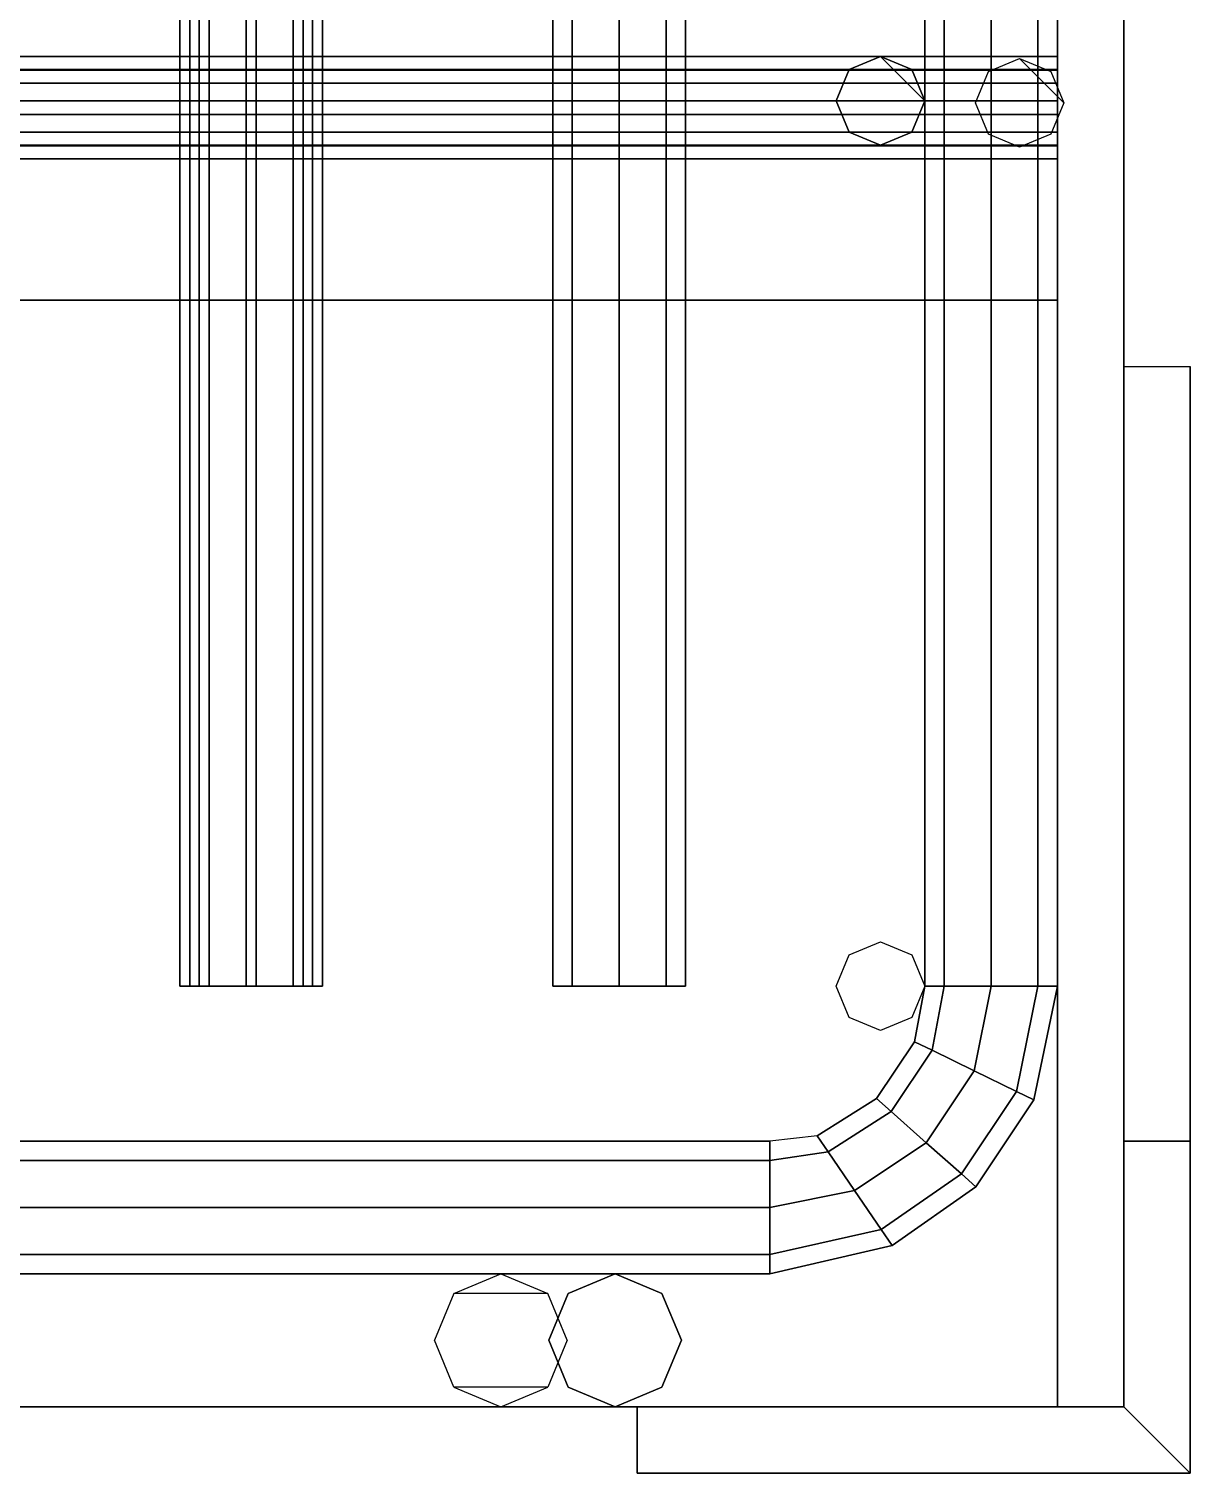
# Model space of a CAD drawing. Extents: x 0 to 105, y -500 to 0.
# Drawn here: x 52.5 to 105, y -500 to -434.8 of the extents above; entities that cross this region are included whole.
import ezdxf

# ---------------------------------------------------------------- set-up
doc = ezdxf.new("R2010")
doc.units = 0
doc.layers.add('ACESSORIO', color=254, linetype='CONTINUOUS')

msp = doc.modelspace()

# ---------------------------------------------------------------- linework, layer by layer
at = {"layer": 'ACESSORIO'}
for points in [[(102, -5.700714), (99, -5.700714), (99, -497), (102, -497)], [(99, -5.700714), (99, -5.700714, 30), (99, -497, 30), (99, -497)], [(99, -5.700714, 30), (102, -5.700714, 30), (102, -497, 30), (99, -497, 30)], [(102, -497), (102, -5.700714), (102, -497)], [(102, -497, 30), (102, -5.700714, 30), (102, -5.700714), (102, -497)], [(93.87875, -24.70071, 39.12132), (93.87875, -478, 39.12132), (93, -478, 37), (93, -24.70071, 37)], [(93, -24.70071, 37), (93, -478, 37), (93.87875, -478, 34.87868), (93.87875, -24.70071, 34.87868)], [(93.87875, -24.70071, 441.1213), (93.87875, -478, 441.1213), (93, -478, 439), (93, -24.70071, 439)], [(93, -24.70071, 439), (93, -478, 439), (93.87875, -478, 436.8787), (93.87875, -24.70071, 436.8787)], [(93.87875, -24.70071, 398.1213), (93.87875, -478, 398.1213), (93, -478, 396), (93, -24.70071, 396)], [(93, -24.70071, 396), (93, -478, 396), (93.87875, -478, 393.8787), (93.87875, -24.70071, 393.8787)], [(93.87875, -24.70071, 355.1213), (93.87875, -478, 355.1213), (93, -478, 353), (93, -24.70071, 353)], [(93, -24.70071, 353), (93, -478, 353), (93.87875, -478, 350.8787), (93.87875, -24.70071, 350.8787)], [(93.87875, -24.70071, 82.12132), (93.87875, -478, 82.12132), (93, -478, 80), (93, -24.70071, 80)], [(93, -24.70071, 80), (93, -478, 80), (93.87875, -478, 77.87868), (93.87875, -24.70071, 77.87868)], [(93.87875, -24.70071, 125.1213), (93.87875, -478, 125.1213), (93, -478, 123), (93, -24.70071, 123)], [(93, -24.70071, 123), (93, -478, 123), (93.87875, -478, 120.8787), (93.87875, -24.70071, 120.8787)], [(96, -24.70071, 40), (96, -478, 40), (93.87875, -478, 39.12132), (93.87875, -24.70071, 39.12132)], [(93.87875, -24.70071, 34.87868), (93.87875, -478, 34.87868), (96, -478, 34), (96, -24.70071, 34)], [(96, -24.70071, 442), (96, -478, 442), (93.87875, -478, 441.1213), (93.87875, -24.70071, 441.1213)], [(93.87875, -24.70071, 436.8787), (93.87875, -478, 436.8787), (96, -478, 436), (96, -24.70071, 436)], [(96, -24.70071, 399), (96, -478, 399), (93.87875, -478, 398.1213), (93.87875, -24.70071, 398.1213)], [(93.87875, -24.70071, 393.8787), (93.87875, -478, 393.8787), (96, -478, 393), (96, -24.70071, 393)], [(96, -24.70071, 356), (96, -478, 356), (93.87875, -478, 355.1213), (93.87875, -24.70071, 355.1213)], [(93.87875, -24.70071, 350.8787), (93.87875, -478, 350.8787), (96, -478, 350), (96, -24.70071, 350)], [(96, -24.70071, 83), (96, -478, 83), (93.87875, -478, 82.12132), (93.87875, -24.70071, 82.12132)], [(93.87875, -24.70071, 77.87868), (93.87875, -478, 77.87868), (96, -478, 77), (96, -24.70071, 77)], [(96, -24.70071, 126), (96, -478, 126), (93.87875, -478, 125.1213), (93.87875, -24.70071, 125.1213)], [(93.87875, -24.70071, 120.8787), (93.87875, -478, 120.8787), (96, -478, 120), (96, -24.70071, 120)], [(96, -24.70071, 34), (96, -478, 34), (98.12125, -478, 34.87868), (98.12125, -24.70071, 34.87868)], [(98.12125, -24.70071, 39.12132), (98.12125, -478, 39.12132), (96, -478, 40), (96, -24.70071, 40)], [(96, -24.70071, 436), (96, -478, 436), (98.12125, -478, 436.8787), (98.12125, -24.70071, 436.8787)], [(98.12125, -24.70071, 441.1213), (98.12125, -478, 441.1213), (96, -478, 442), (96, -24.70071, 442)], [(96, -24.70071, 393), (96, -478, 393), (98.12125, -478, 393.8787), (98.12125, -24.70071, 393.8787)], [(98.12125, -24.70071, 398.1213), (98.12125, -478, 398.1213), (96, -478, 399), (96, -24.70071, 399)], [(96, -24.70071, 350), (96, -478, 350), (98.12125, -478, 350.8787), (98.12125, -24.70071, 350.8787)], [(98.12125, -24.70071, 355.1213), (98.12125, -478, 355.1213), (96, -478, 356), (96, -24.70071, 356)], [(96, -24.70071, 77), (96, -478, 77), (98.12125, -478, 77.87868), (98.12125, -24.70071, 77.87868)], [(98.12125, -24.70071, 82.12132), (98.12125, -478, 82.12132), (96, -478, 83), (96, -24.70071, 83)], [(96, -24.70071, 120), (96, -478, 120), (98.12125, -478, 120.8787), (98.12125, -24.70071, 120.8787)], [(98.12125, -24.70071, 125.1213), (98.12125, -478, 125.1213), (96, -478, 126), (96, -24.70071, 126)], [(98.12125, -24.70071, 34.87868), (98.12125, -478, 34.87868), (99, -478, 37), (99, -24.70071, 37)], [(99, -24.70071, 37), (99, -478, 37), (98.12125, -478, 39.12132), (98.12125, -24.70071, 39.12132)], [(98.12125, -24.70071, 436.8787), (98.12125, -478, 436.8787), (99, -478, 439), (99, -24.70071, 439)], [(99, -24.70071, 439), (99, -478, 439), (98.12125, -478, 441.1213), (98.12125, -24.70071, 441.1213)], [(98.12125, -24.70071, 393.8787), (98.12125, -478, 393.8787), (99, -478, 396), (99, -24.70071, 396)], [(99, -24.70071, 396), (99, -478, 396), (98.12125, -478, 398.1213), (98.12125, -24.70071, 398.1213)], [(98.12125, -24.70071, 350.8787), (98.12125, -478, 350.8787), (99, -478, 353), (99, -24.70071, 353)], [(99, -24.70071, 353), (99, -478, 353), (98.12125, -478, 355.1213), (98.12125, -24.70071, 355.1213)], [(98.12125, -24.70071, 77.87868), (98.12125, -478, 77.87868), (99, -478, 80), (99, -24.70071, 80)], [(99, -24.70071, 80), (99, -478, 80), (98.12125, -478, 82.12132), (98.12125, -24.70071, 82.12132)], [(98.12125, -24.70071, 120.8787), (98.12125, -478, 120.8787), (99, -478, 123), (99, -24.70071, 123)], [(99, -24.70071, 123), (99, -478, 123), (98.12125, -478, 125.1213), (98.12125, -24.70071, 125.1213)], [(59.32692, -33.70072, 74), (59.32692, -478, 74), (60.2056, -478, 71.87868), (60.2056, -33.70072, 71.87868)], [(60.2056, -33.70072, 76.12132), (60.2056, -478, 76.12132), (59.32692, -478, 74), (59.32692, -33.70072, 74)], [(60.65311, -33.70072, 349.1213), (60.65311, -478, 349.1213), (59.77443, -478, 347), (59.77443, -33.70072, 347)], [(59.77443, -33.70072, 347), (59.77443, -478, 347), (60.65311, -478, 344.8787), (60.65311, -33.70072, 344.8787)], [(60.2056, -33.70072, 71.87868), (60.2056, -478, 71.87868), (62.32692, -478, 71), (62.32692, -33.70072, 71)], [(62.32692, -33.70072, 77), (62.32692, -478, 77), (60.2056, -478, 76.12132), (60.2056, -33.70072, 76.12132)], [(62.77443, -33.70072, 350), (62.77443, -478, 350), (60.65311, -478, 349.1213), (60.65311, -33.70072, 349.1213)], [(60.65311, -33.70072, 344.8787), (60.65311, -478, 344.8787), (62.77443, -478, 344), (62.77443, -33.70072, 344)], [(64.44824, -33.70072, 76.12132), (64.44824, -478, 76.12132), (62.32692, -478, 77), (62.32692, -33.70072, 77)], [(62.32692, -33.70072, 71), (62.32692, -478, 71), (64.44824, -478, 71.87868), (64.44824, -33.70072, 71.87868)], [(62.77443, -33.70072, 344), (62.77443, -478, 344), (64.89574, -478, 344.8787), (64.89574, -33.70072, 344.8787)], [(64.89574, -33.70072, 349.1213), (64.89574, -478, 349.1213), (62.77443, -478, 350), (62.77443, -33.70072, 350)], [(65.32692, -33.70072, 74), (65.32692, -478, 74), (64.44824, -478, 76.12132), (64.44824, -33.70072, 76.12132)], [(64.44824, -33.70072, 71.87868), (64.44824, -478, 71.87868), (65.32692, -478, 74), (65.32692, -33.70072, 74)], [(64.89574, -33.70072, 344.8787), (64.89574, -478, 344.8787), (65.7744, -478, 347), (65.7744, -33.70072, 347)], [(65.7744, -33.70072, 347), (65.7744, -478, 347), (64.89574, -478, 349.1213), (64.89574, -33.70072, 349.1213)], [(77.06883, -33.70072, 349.1213), (77.06883, -478, 349.1213), (76.19016, -478, 347), (76.19016, -33.70072, 347)], [(76.19016, -33.70072, 347), (76.19016, -478, 347), (77.06883, -478, 344.8787), (77.06883, -33.70072, 344.8787)], [(76.19016, -33.70072, 74), (76.19016, -478, 74), (77.06883, -478, 71.87868), (77.06883, -33.70072, 71.87868)], [(77.06883, -33.70072, 76.12132), (77.06883, -478, 76.12132), (76.19016, -478, 74), (76.19016, -33.70072, 74)], [(79.19016, -33.70072, 350), (79.19016, -478, 350), (77.06883, -478, 349.1213), (77.06883, -33.70072, 349.1213)], [(77.06883, -33.70072, 344.8787), (77.06883, -478, 344.8787), (79.19016, -478, 344), (79.19016, -33.70072, 344)], [(77.06883, -33.70072, 71.87868), (77.06883, -478, 71.87868), (79.19016, -478, 71), (79.19016, -33.70072, 71)], [(79.19016, -33.70072, 77), (79.19016, -478, 77), (77.06883, -478, 76.12132), (77.06883, -33.70072, 76.12132)], [(79.19016, -33.70072, 344), (79.19016, -478, 344), (81.31147, -478, 344.8787), (81.31147, -33.70072, 344.8787)], [(81.31147, -33.70072, 349.1213), (81.31147, -478, 349.1213), (79.19016, -478, 350), (79.19016, -33.70072, 350)], [(81.31147, -33.70072, 76.12132), (81.31147, -478, 76.12132), (79.19016, -478, 77), (79.19016, -33.70072, 77)], [(79.19016, -33.70072, 71), (79.19016, -478, 71), (81.31147, -478, 71.87868), (81.31147, -33.70072, 71.87868)], [(81.31147, -33.70072, 344.8787), (81.31147, -478, 344.8787), (82.19016, -478, 347), (82.19016, -33.70072, 347)], [(82.19016, -33.70072, 347), (82.19016, -478, 347), (81.31147, -478, 349.1213), (81.31147, -33.70072, 349.1213)], [(82.19016, -33.70072, 74), (82.19016, -478, 74), (81.31147, -478, 76.12132), (81.31147, -33.70072, 76.12132)], [(81.31147, -33.70072, 71.87868), (81.31147, -478, 71.87868), (82.19016, -478, 74), (82.19016, -33.70072, 74)], [(93.87875, -33.70072, 67.12132), (93.87875, -478, 67.12132), (93, -478, 65), (93, -33.70072, 65)], [(93, -33.70072, 65), (93, -478, 65), (93.87875, -478, 62.87868), (93.87875, -33.70072, 62.87868)], [(96, -33.70072, 68), (96, -478, 68), (93.87875, -478, 67.12132), (93.87875, -33.70072, 67.12132)], [(93.87875, -33.70072, 62.87868), (93.87875, -478, 62.87868), (96, -478, 62), (96, -33.70072, 62)], [(96, -33.70072, 62), (96, -478, 62), (98.12125, -478, 62.87868), (98.12125, -33.70072, 62.87868)], [(98.12125, -33.70072, 67.12132), (98.12125, -478, 67.12132), (96, -478, 68), (96, -33.70072, 68)], [(98.12125, -33.70072, 62.87868), (98.12125, -478, 62.87868), (99, -478, 65), (99, -33.70072, 65)], [(99, -33.70072, 65), (99, -478, 65), (98.12125, -478, 67.12132), (98.12125, -33.70072, 67.12132)], [(99, -436.5858, 30.58579), (6, -436.5858, 30.58579), (6, -436, 32), (99, -436, 32)], [(99, -436, 32), (6, -436, 32), (6, -436.5858, 33.41422), (99, -436.5858, 33.41422)], [(91, -436, 126), (91, -436, 62), (89.58578, -436.5858, 62), (89.58578, -436.5858, 126)], [(91, -436, 62), (92.4142, -436.5858, 62), (93, -438, 62), (91, -436, 62)], [(91, -436, 126), (92.4142, -436.5858, 126), (93, -438, 126), (91, -436, 126)], [(91, -436, 350), (92.4142, -436.5858, 350), (93, -438, 350), (91, -436, 350)], [(92.4142, -436.5858, 126), (92.4142, -436.5858, 62), (91, -436, 62), (91, -436, 126)], [(97.29285, -436.0896, 122), (98.7071, -436.6754, 122), (99.29285, -438.0896, 122), (97.29285, -436.0896, 122)], [(99, -438, 30), (6, -438, 30), (6, -436.5858, 30.58579), (99, -436.5858, 30.58579)], [(99, -436.5858, 33.41422), (6, -436.5858, 33.41422), (6, -438, 34), (99, -438, 34)], [(99, -436.6175, 352), (6, -436.6175, 352), (6, -437.2033, 353.4142), (99, -437.2033, 353.4142)], [(99, -437.2033, 350.5858), (6, -437.2033, 350.5858), (6, -436.6175, 352), (99, -436.6175, 352)], [(89.58578, -436.5858, 126), (89.58578, -436.5858, 62), (89, -438, 62), (89, -438, 126)], [(93, -438, 126), (93, -438, 62), (92.4142, -436.5858, 62), (92.4142, -436.5858, 126)], [(99, -437.2033, 353.4142), (6, -437.2033, 353.4142), (6, -438.6175, 354), (99, -438.6175, 354)], [(99, -438.6175, 350), (6, -438.6175, 350), (6, -437.2033, 350.5858), (99, -437.2033, 350.5858)], [(99, -438, 34), (6, -438, 34), (6, -439.4142, 33.41422), (99, -439.4142, 33.41422)], [(99, -439.4142, 30.58579), (6, -439.4142, 30.58579), (6, -438, 30), (99, -438, 30)], [(89, -438, 126), (89, -438, 62), (89.58578, -439.4142, 62), (89.58578, -439.4142, 126)], [(92.4142, -439.4142, 126), (92.4142, -439.4142, 62), (93, -438, 62), (93, -438, 126)], [(99, -440.0317, 350.5858), (6, -440.0317, 350.5858), (6, -438.6175, 350), (99, -438.6175, 350)], [(99, -438.6175, 354), (6, -438.6175, 354), (6, -440.0317, 353.4142), (99, -440.0317, 353.4142)], [(99, -439.4142, 33.41422), (6, -439.4142, 33.41422), (6, -440, 32), (99, -440, 32)], [(99, -440, 32), (6, -440, 32), (6, -439.4142, 30.58579), (99, -439.4142, 30.58579)], [(89.58578, -439.4142, 126), (89.58578, -439.4142, 62), (91, -440, 62), (91, -440, 126)], [(91, -440, 126), (91, -440, 62), (92.4142, -439.4142, 62), (92.4142, -439.4142, 126)], [(99, -440.6175, 352), (6, -440.6175, 352), (6, -440.0317, 350.5858), (99, -440.0317, 350.5858)], [(99, -440.0317, 353.4142), (6, -440.0317, 353.4142), (6, -440.6175, 352), (99, -440.6175, 352)], [(99, -447, 30), (6, -447, 30), (99, -447, 30)], [(6, -447, 30), (99, -447, 30), (99, -447), (6, -447)], [(6, -447), (99, -447), (99, -497), (6, -497)], [(99, -447, 30), (6, -447, 30), (6, -497, 30), (99, -497, 30)], [(99, -447, 30), (99, -447), (99, -447, 30)], [(99, -447), (99, -447, 30), (99, -497, 30), (99, -497)], [(105, -450), (105, -485, 247.5), (102, -485, 247.5), (102, -450)], [(102, -485, 247.5), (102, -450), (102, -497), (102, -497, 247.5)], [(105, -500, 247.5), (105, -500), (105, -450), (105, -485, 247.5)], [(93.87875, -478, 34.87868), (93.3315, -480.8982, 34.87868), (92.5415, -480.5136, 37), (93, -478, 37)], [(93, -478, 37), (92.5415, -480.5136, 37), (93.3315, -480.8982, 39.12132), (93.87875, -478, 39.12132)], [(93.87875, -478, 436.8787), (93.3315, -480.8982, 436.8787), (92.5415, -480.5136, 439), (93, -478, 439)], [(93, -478, 439), (92.5415, -480.5136, 439), (93.3315, -480.8982, 441.1213), (93.87875, -478, 441.1213)], [(93.87875, -478, 393.8787), (93.3315, -480.8982, 393.8787), (92.5415, -480.5136, 396), (93, -478, 396)], [(93, -478, 396), (92.5415, -480.5136, 396), (93.3315, -480.8982, 398.1213), (93.87875, -478, 398.1213)], [(93.87875, -478, 350.8787), (93.3315, -480.8982, 350.8787), (92.5415, -480.5136, 353), (93, -478, 353)], [(93, -478, 353), (92.5415, -480.5136, 353), (93.3315, -480.8982, 355.1213), (93.87875, -478, 355.1213)], [(93.87875, -478, 77.87868), (93.3315, -480.8982, 77.87868), (92.5415, -480.5136, 80), (93, -478, 80)], [(93, -478, 80), (92.5415, -480.5136, 80), (93.3315, -480.8982, 82.12132), (93.87875, -478, 82.12132)], [(93.87875, -478, 120.8787), (93.3315, -480.8982, 120.8787), (92.5415, -480.5136, 123), (93, -478, 123)], [(93, -478, 123), (92.5415, -480.5136, 123), (93.3315, -480.8982, 125.1213), (93.87875, -478, 125.1213)], [(96, -478, 34), (95.2388, -481.8268, 34), (93.3315, -480.8982, 34.87868), (93.87875, -478, 34.87868)], [(93.87875, -478, 39.12132), (93.3315, -480.8982, 39.12132), (95.2388, -481.8268, 40), (96, -478, 40)], [(96, -478, 436), (95.2388, -481.8268, 436), (93.3315, -480.8982, 436.8787), (93.87875, -478, 436.8787)], [(93.87875, -478, 441.1213), (93.3315, -480.8982, 441.1213), (95.2388, -481.8268, 442), (96, -478, 442)], [(96, -478, 393), (95.2388, -481.8268, 393), (93.3315, -480.8982, 393.8787), (93.87875, -478, 393.8787)], [(93.87875, -478, 398.1213), (93.3315, -480.8982, 398.1213), (95.2388, -481.8268, 399), (96, -478, 399)], [(96, -478, 350), (95.2388, -481.8268, 350), (93.3315, -480.8982, 350.8787), (93.87875, -478, 350.8787)], [(93.87875, -478, 355.1213), (93.3315, -480.8982, 355.1213), (95.2388, -481.8268, 356), (96, -478, 356)], [(96, -478, 77), (95.2388, -481.8268, 77), (93.3315, -480.8982, 77.87868), (93.87875, -478, 77.87868)], [(93.87875, -478, 82.12132), (93.3315, -480.8982, 82.12132), (95.2388, -481.8268, 83), (96, -478, 83)], [(96, -478, 120), (95.2388, -481.8268, 120), (93.3315, -480.8982, 120.8787), (93.87875, -478, 120.8787)], [(93.87875, -478, 125.1213), (93.3315, -480.8982, 125.1213), (95.2388, -481.8268, 126), (96, -478, 126)], [(96, -478, 40), (95.2388, -481.8268, 40), (97.1461, -482.7554, 39.12132), (98.12125, -478, 39.12132)], [(98.12125, -478, 34.87868), (97.1461, -482.7554, 34.87868), (95.2388, -481.8268, 34), (96, -478, 34)], [(96, -478, 442), (95.2388, -481.8268, 442), (97.1461, -482.7554, 441.1213), (98.12125, -478, 441.1213)], [(98.12125, -478, 436.8787), (97.1461, -482.7554, 436.8787), (95.2388, -481.8268, 436), (96, -478, 436)], [(96, -478, 399), (95.2388, -481.8268, 399), (97.1461, -482.7554, 398.1213), (98.12125, -478, 398.1213)], [(98.12125, -478, 393.8787), (97.1461, -482.7554, 393.8787), (95.2388, -481.8268, 393), (96, -478, 393)], [(96, -478, 356), (95.2388, -481.8268, 356), (97.1461, -482.7554, 355.1213), (98.12125, -478, 355.1213)], [(98.12125, -478, 350.8787), (97.1461, -482.7554, 350.8787), (95.2388, -481.8268, 350), (96, -478, 350)], [(96, -478, 83), (95.2388, -481.8268, 83), (97.1461, -482.7554, 82.12132), (98.12125, -478, 82.12132)], [(98.12125, -478, 77.87868), (97.1461, -482.7554, 77.87868), (95.2388, -481.8268, 77), (96, -478, 77)], [(96, -478, 126), (95.2388, -481.8268, 126), (97.1461, -482.7554, 125.1213), (98.12125, -478, 125.1213)], [(98.12125, -478, 120.8787), (97.1461, -482.7554, 120.8787), (95.2388, -481.8268, 120), (96, -478, 120)], [(98.12125, -478, 39.12132), (97.1461, -482.7554, 39.12132), (97.9361, -483.1401, 37), (99, -478, 37)], [(99, -478, 37), (97.9361, -483.1401, 37), (97.1461, -482.7554, 34.87868), (98.12125, -478, 34.87868)], [(98.12125, -478, 441.1213), (97.1461, -482.7554, 441.1213), (97.9361, -483.1401, 439), (99, -478, 439)], [(99, -478, 439), (97.9361, -483.1401, 439), (97.1461, -482.7554, 436.8787), (98.12125, -478, 436.8787)], [(98.12125, -478, 398.1213), (97.1461, -482.7554, 398.1213), (97.9361, -483.1401, 396), (99, -478, 396)], [(99, -478, 396), (97.9361, -483.1401, 396), (97.1461, -482.7554, 393.8787), (98.12125, -478, 393.8787)], [(98.12125, -478, 355.1213), (97.1461, -482.7554, 355.1213), (97.9361, -483.1401, 353), (99, -478, 353)], [(99, -478, 353), (97.9361, -483.1401, 353), (97.1461, -482.7554, 350.8787), (98.12125, -478, 350.8787)], [(98.12125, -478, 82.12132), (97.1461, -482.7554, 82.12132), (97.9361, -483.1401, 80), (99, -478, 80)], [(99, -478, 80), (97.9361, -483.1401, 80), (97.1461, -482.7554, 77.87868), (98.12125, -478, 77.87868)], [(98.12125, -478, 125.1213), (97.1461, -482.7554, 125.1213), (97.9361, -483.1401, 123), (99, -478, 123)], [(99, -478, 123), (97.9361, -483.1401, 123), (97.1461, -482.7554, 120.8787), (98.12125, -478, 120.8787)], [(93.3315, -480.8982, 34.87868), (91.485, -483.6624, 34.87868), (90.82801, -483.0789, 37), (92.5415, -480.5136, 37)], [(92.5415, -480.5136, 37), (90.82801, -483.0789, 37), (91.485, -483.6624, 39.12132), (93.3315, -480.8982, 39.12132)], [(93.3315, -480.8982, 436.8787), (91.485, -483.6624, 436.8787), (90.82801, -483.0789, 439), (92.5415, -480.5136, 439)], [(92.5415, -480.5136, 439), (90.82801, -483.0789, 439), (91.485, -483.6624, 441.1213), (93.3315, -480.8982, 441.1213)], [(93.3315, -480.8982, 393.8787), (91.485, -483.6624, 393.8787), (90.82801, -483.0789, 396), (92.5415, -480.5136, 396)], [(92.5415, -480.5136, 396), (90.82801, -483.0789, 396), (91.485, -483.6624, 398.1213), (93.3315, -480.8982, 398.1213)], [(93.3315, -480.8982, 350.8787), (91.485, -483.6624, 350.8787), (90.82801, -483.0789, 353), (92.5415, -480.5136, 353)], [(92.5415, -480.5136, 353), (90.82801, -483.0789, 353), (91.485, -483.6624, 355.1213), (93.3315, -480.8982, 355.1213)], [(93.3315, -480.8982, 77.87868), (91.485, -483.6624, 77.87868), (90.82801, -483.0789, 80), (92.5415, -480.5136, 80)], [(92.5415, -480.5136, 80), (90.82801, -483.0789, 80), (91.485, -483.6624, 82.12132), (93.3315, -480.8982, 82.12132)], [(93.3315, -480.8982, 120.8787), (91.485, -483.6624, 120.8787), (90.82801, -483.0789, 123), (92.5415, -480.5136, 123)], [(92.5415, -480.5136, 123), (90.82801, -483.0789, 123), (91.485, -483.6624, 125.1213), (93.3315, -480.8982, 125.1213)], [(95.2388, -481.8268, 34), (93.0711, -485.0711, 34), (91.485, -483.6624, 34.87868), (93.3315, -480.8982, 34.87868)], [(93.3315, -480.8982, 39.12132), (91.485, -483.6624, 39.12132), (93.0711, -485.0711, 40), (95.2388, -481.8268, 40)], [(95.2388, -481.8268, 436), (93.0711, -485.0711, 436), (91.485, -483.6624, 436.8787), (93.3315, -480.8982, 436.8787)], [(93.3315, -480.8982, 441.1213), (91.485, -483.6624, 441.1213), (93.0711, -485.0711, 442), (95.2388, -481.8268, 442)], [(95.2388, -481.8268, 393), (93.0711, -485.0711, 393), (91.485, -483.6624, 393.8787), (93.3315, -480.8982, 393.8787)], [(93.3315, -480.8982, 398.1213), (91.485, -483.6624, 398.1213), (93.0711, -485.0711, 399), (95.2388, -481.8268, 399)], [(95.2388, -481.8268, 350), (93.0711, -485.0711, 350), (91.485, -483.6624, 350.8787), (93.3315, -480.8982, 350.8787)], [(93.3315, -480.8982, 355.1213), (91.485, -483.6624, 355.1213), (93.0711, -485.0711, 356), (95.2388, -481.8268, 356)], [(95.2388, -481.8268, 77), (93.0711, -485.0711, 77), (91.485, -483.6624, 77.87868), (93.3315, -480.8982, 77.87868)], [(93.3315, -480.8982, 82.12132), (91.485, -483.6624, 82.12132), (93.0711, -485.0711, 83), (95.2388, -481.8268, 83)], [(95.2388, -481.8268, 120), (93.0711, -485.0711, 120), (91.485, -483.6624, 120.8787), (93.3315, -480.8982, 120.8787)], [(93.3315, -480.8982, 125.1213), (91.485, -483.6624, 125.1213), (93.0711, -485.0711, 126), (95.2388, -481.8268, 126)], [(95.2388, -481.8268, 40), (93.0711, -485.0711, 40), (94.6572, -486.4797, 39.12132), (97.1461, -482.7554, 39.12132)], [(97.1461, -482.7554, 34.87868), (94.6572, -486.4797, 34.87868), (93.0711, -485.0711, 34), (95.2388, -481.8268, 34)], [(95.2388, -481.8268, 442), (93.0711, -485.0711, 442), (94.6572, -486.4797, 441.1213), (97.1461, -482.7554, 441.1213)], [(97.1461, -482.7554, 436.8787), (94.6572, -486.4797, 436.8787), (93.0711, -485.0711, 436), (95.2388, -481.8268, 436)], [(95.2388, -481.8268, 399), (93.0711, -485.0711, 399), (94.6572, -486.4797, 398.1213), (97.1461, -482.7554, 398.1213)], [(97.1461, -482.7554, 393.8787), (94.6572, -486.4797, 393.8787), (93.0711, -485.0711, 393), (95.2388, -481.8268, 393)], [(95.2388, -481.8268, 356), (93.0711, -485.0711, 356), (94.6572, -486.4797, 355.1213), (97.1461, -482.7554, 355.1213)], [(97.1461, -482.7554, 350.8787), (94.6572, -486.4797, 350.8787), (93.0711, -485.0711, 350), (95.2388, -481.8268, 350)], [(95.2388, -481.8268, 83), (93.0711, -485.0711, 83), (94.6572, -486.4797, 82.12132), (97.1461, -482.7554, 82.12132)], [(97.1461, -482.7554, 77.87868), (94.6572, -486.4797, 77.87868), (93.0711, -485.0711, 77), (95.2388, -481.8268, 77)], [(95.2388, -481.8268, 126), (93.0711, -485.0711, 126), (94.6572, -486.4797, 125.1213), (97.1461, -482.7554, 125.1213)], [(97.1461, -482.7554, 120.8787), (94.6572, -486.4797, 120.8787), (93.0711, -485.0711, 120), (95.2388, -481.8268, 120)], [(97.1461, -482.7554, 39.12132), (94.6572, -486.4797, 39.12132), (95.3141, -487.0632, 37), (97.9361, -483.1401, 37)], [(97.9361, -483.1401, 37), (95.3141, -487.0632, 37), (94.6572, -486.4797, 34.87868), (97.1461, -482.7554, 34.87868)], [(97.1461, -482.7554, 441.1213), (94.6572, -486.4797, 441.1213), (95.3141, -487.0632, 439), (97.9361, -483.1401, 439)], [(97.9361, -483.1401, 439), (95.3141, -487.0632, 439), (94.6572, -486.4797, 436.8787), (97.1461, -482.7554, 436.8787)], [(97.1461, -482.7554, 398.1213), (94.6572, -486.4797, 398.1213), (95.3141, -487.0632, 396), (97.9361, -483.1401, 396)], [(97.9361, -483.1401, 396), (95.3141, -487.0632, 396), (94.6572, -486.4797, 393.8787), (97.1461, -482.7554, 393.8787)], [(97.1461, -482.7554, 355.1213), (94.6572, -486.4797, 355.1213), (95.3141, -487.0632, 353), (97.9361, -483.1401, 353)], [(97.9361, -483.1401, 353), (95.3141, -487.0632, 353), (94.6572, -486.4797, 350.8787), (97.1461, -482.7554, 350.8787)], [(97.1461, -482.7554, 82.12132), (94.6572, -486.4797, 82.12132), (95.3141, -487.0632, 80), (97.9361, -483.1401, 80)], [(97.9361, -483.1401, 80), (95.3141, -487.0632, 80), (94.6572, -486.4797, 77.87868), (97.1461, -482.7554, 77.87868)], [(97.1461, -482.7554, 125.1213), (94.6572, -486.4797, 125.1213), (95.3141, -487.0632, 123), (97.9361, -483.1401, 123)], [(97.9361, -483.1401, 123), (95.3141, -487.0632, 123), (94.6572, -486.4797, 120.8787), (97.1461, -482.7554, 120.8787)], [(91.485, -483.6624, 34.87868), (88.62836, -485.4885, 34.87868), (88.13194, -484.7635, 37), (90.82801, -483.0789, 37)], [(90.82801, -483.0789, 37), (88.13194, -484.7635, 37), (88.62836, -485.4885, 39.12132), (91.485, -483.6624, 39.12132)], [(91.485, -483.6624, 436.8787), (88.62836, -485.4885, 436.8787), (88.13194, -484.7635, 439), (90.82801, -483.0789, 439)], [(90.82801, -483.0789, 439), (88.13194, -484.7635, 439), (88.62836, -485.4885, 441.1213), (91.485, -483.6624, 441.1213)], [(91.485, -483.6624, 393.8787), (88.62836, -485.4885, 393.8787), (88.13194, -484.7635, 396), (90.82801, -483.0789, 396)], [(90.82801, -483.0789, 396), (88.13194, -484.7635, 396), (88.62836, -485.4885, 398.1213), (91.485, -483.6624, 398.1213)], [(91.485, -483.6624, 350.8787), (88.62836, -485.4885, 350.8787), (88.13194, -484.7635, 353), (90.82801, -483.0789, 353)], [(90.82801, -483.0789, 353), (88.13194, -484.7635, 353), (88.62836, -485.4885, 355.1213), (91.485, -483.6624, 355.1213)], [(91.485, -483.6624, 77.87868), (88.62836, -485.4885, 77.87868), (88.13194, -484.7635, 80), (90.82801, -483.0789, 80)], [(90.82801, -483.0789, 80), (88.13194, -484.7635, 80), (88.62836, -485.4885, 82.12132), (91.485, -483.6624, 82.12132)], [(91.485, -483.6624, 120.8787), (88.62836, -485.4885, 120.8787), (88.13194, -484.7635, 123), (90.82801, -483.0789, 123)], [(90.82801, -483.0789, 123), (88.13194, -484.7635, 123), (88.62836, -485.4885, 125.1213), (91.485, -483.6624, 125.1213)], [(93.0711, -485.0711, 34), (89.82684, -487.2388, 34), (88.62836, -485.4885, 34.87868), (91.485, -483.6624, 34.87868)], [(91.485, -483.6624, 39.12132), (88.62836, -485.4885, 39.12132), (89.82684, -487.2388, 40), (93.0711, -485.0711, 40)], [(93.0711, -485.0711, 436), (89.82684, -487.2388, 436), (88.62836, -485.4885, 436.8787), (91.485, -483.6624, 436.8787)], [(91.485, -483.6624, 441.1213), (88.62836, -485.4885, 441.1213), (89.82684, -487.2388, 442), (93.0711, -485.0711, 442)], [(93.0711, -485.0711, 393), (89.82684, -487.2388, 393), (88.62836, -485.4885, 393.8787), (91.485, -483.6624, 393.8787)], [(91.485, -483.6624, 398.1213), (88.62836, -485.4885, 398.1213), (89.82684, -487.2388, 399), (93.0711, -485.0711, 399)], [(93.0711, -485.0711, 350), (89.82684, -487.2388, 350), (88.62836, -485.4885, 350.8787), (91.485, -483.6624, 350.8787)], [(91.485, -483.6624, 355.1213), (88.62836, -485.4885, 355.1213), (89.82684, -487.2388, 356), (93.0711, -485.0711, 356)], [(93.0711, -485.0711, 77), (89.82684, -487.2388, 77), (88.62836, -485.4885, 77.87868), (91.485, -483.6624, 77.87868)], [(91.485, -483.6624, 82.12132), (88.62836, -485.4885, 82.12132), (89.82684, -487.2388, 83), (93.0711, -485.0711, 83)], [(93.0711, -485.0711, 120), (89.82684, -487.2388, 120), (88.62836, -485.4885, 120.8787), (91.485, -483.6624, 120.8787)], [(91.485, -483.6624, 125.1213), (88.62836, -485.4885, 125.1213), (89.82684, -487.2388, 126), (93.0711, -485.0711, 126)], [(86, -485, 37), (86, -485.8787, 39.12132), (88.62836, -485.4885, 39.12132), (88.13194, -484.7635, 37)], [(86, -485, 37), (86, -485.8787, 34.87868), (88.62836, -485.4885, 34.87868), (88.13194, -484.7635, 37)], [(86, -485, 439), (86, -485.8787, 436.8787), (88.62836, -485.4885, 436.8787), (88.13194, -484.7635, 439)], [(86, -485, 439), (86, -485.8787, 441.1213), (88.62836, -485.4885, 441.1213), (88.13194, -484.7635, 439)], [(86, -485, 396), (86, -485.8787, 398.1213), (88.62836, -485.4885, 398.1213), (88.13194, -484.7635, 396)], [(86, -485, 396), (86, -485.8787, 393.8787), (88.62836, -485.4885, 393.8787), (88.13194, -484.7635, 396)], [(86, -485, 353), (86, -485.8787, 350.8787), (88.62836, -485.4885, 350.8787), (88.13194, -484.7635, 353)], [(86, -485, 353), (86, -485.8787, 355.1213), (88.62836, -485.4885, 355.1213), (88.13194, -484.7635, 353)], [(86, -485, 80), (86, -485.8787, 77.87868), (88.62836, -485.4885, 77.87868), (88.13194, -484.7635, 80)], [(86, -485, 80), (86, -485.8787, 82.12132), (88.62836, -485.4885, 82.12132), (88.13194, -484.7635, 80)], [(86, -485, 123), (86, -485.8787, 125.1213), (88.62836, -485.4885, 125.1213), (88.13194, -484.7635, 123)], [(86, -485, 123), (86, -485.8787, 120.8787), (88.62836, -485.4885, 120.8787), (88.13194, -484.7635, 123)], [(86, -485, 37), (19, -485, 37), (19, -485.8787, 39.12132), (86, -485.8787, 39.12132)], [(86, -485.8787, 34.87868), (19, -485.8787, 34.87868), (19, -485, 37), (86, -485, 37)], [(86, -485, 439), (19, -485, 439), (19, -485.8787, 441.1213), (86, -485.8787, 441.1213)], [(86, -485.8787, 436.8787), (19, -485.8787, 436.8787), (19, -485, 439), (86, -485, 439)], [(86, -485, 396), (19, -485, 396), (19, -485.8787, 398.1213), (86, -485.8787, 398.1213)], [(86, -485.8787, 393.8787), (19, -485.8787, 393.8787), (19, -485, 396), (86, -485, 396)], [(86, -485, 353), (19, -485, 353), (19, -485.8787, 355.1213), (86, -485.8787, 355.1213)], [(86, -485.8787, 350.8787), (19, -485.8787, 350.8787), (19, -485, 353), (86, -485, 353)], [(86, -485, 80), (19, -485, 80), (19, -485.8787, 82.12132), (86, -485.8787, 82.12132)], [(86, -485.8787, 77.87868), (19, -485.8787, 77.87868), (19, -485, 80), (86, -485, 80)], [(86, -485, 123), (19, -485, 123), (19, -485.8787, 125.1213), (86, -485.8787, 125.1213)], [(86, -485.8787, 120.8787), (19, -485.8787, 120.8787), (19, -485, 123), (86, -485, 123)], [(93.0711, -485.0711, 40), (89.82684, -487.2388, 40), (91.02525, -488.9891, 39.12132), (94.6572, -486.4797, 39.12132)], [(94.6572, -486.4797, 34.87868), (91.02525, -488.9891, 34.87868), (89.82684, -487.2388, 34), (93.0711, -485.0711, 34)], [(93.0711, -485.0711, 442), (89.82684, -487.2388, 442), (91.02525, -488.9891, 441.1213), (94.6572, -486.4797, 441.1213)], [(94.6572, -486.4797, 436.8787), (91.02525, -488.9891, 436.8787), (89.82684, -487.2388, 436), (93.0711, -485.0711, 436)], [(93.0711, -485.0711, 399), (89.82684, -487.2388, 399), (91.02525, -488.9891, 398.1213), (94.6572, -486.4797, 398.1213)], [(94.6572, -486.4797, 393.8787), (91.02525, -488.9891, 393.8787), (89.82684, -487.2388, 393), (93.0711, -485.0711, 393)], [(93.0711, -485.0711, 356), (89.82684, -487.2388, 356), (91.02525, -488.9891, 355.1213), (94.6572, -486.4797, 355.1213)], [(94.6572, -486.4797, 350.8787), (91.02525, -488.9891, 350.8787), (89.82684, -487.2388, 350), (93.0711, -485.0711, 350)], [(93.0711, -485.0711, 83), (89.82684, -487.2388, 83), (91.02525, -488.9891, 82.12132), (94.6572, -486.4797, 82.12132)], [(94.6572, -486.4797, 77.87868), (91.02525, -488.9891, 77.87868), (89.82684, -487.2388, 77), (93.0711, -485.0711, 77)], [(93.0711, -485.0711, 126), (89.82684, -487.2388, 126), (91.02525, -488.9891, 125.1213), (94.6572, -486.4797, 125.1213)], [(94.6572, -486.4797, 120.8787), (91.02525, -488.9891, 120.8787), (89.82684, -487.2388, 120), (93.0711, -485.0711, 120)], [(102, -485, 247.5), (105, -485, 247.5), (105, -500, 247.5), (102, -497, 247.5)], [(86, -485.8787, 39.12132), (19, -485.8787, 39.12132), (19, -488, 40), (86, -488, 40)], [(86, -488, 34), (19, -488, 34), (19, -485.8787, 34.87868), (86, -485.8787, 34.87868)], [(86, -485.8787, 441.1213), (19, -485.8787, 441.1213), (19, -488, 442), (86, -488, 442)], [(86, -488, 436), (19, -488, 436), (19, -485.8787, 436.8787), (86, -485.8787, 436.8787)], [(86, -485.8787, 398.1213), (19, -485.8787, 398.1213), (19, -488, 399), (86, -488, 399)], [(86, -488, 393), (19, -488, 393), (19, -485.8787, 393.8787), (86, -485.8787, 393.8787)], [(86, -485.8787, 355.1213), (19, -485.8787, 355.1213), (19, -488, 356), (86, -488, 356)], [(86, -488, 350), (19, -488, 350), (19, -485.8787, 350.8787), (86, -485.8787, 350.8787)], [(86, -485.8787, 82.12132), (19, -485.8787, 82.12132), (19, -488, 83), (86, -488, 83)], [(86, -488, 77), (19, -488, 77), (19, -485.8787, 77.87868), (86, -485.8787, 77.87868)], [(86, -485.8787, 125.1213), (19, -485.8787, 125.1213), (19, -488, 126), (86, -488, 126)], [(86, -488, 120), (19, -488, 120), (19, -485.8787, 120.8787), (86, -485.8787, 120.8787)], [(86, -488, 40), (86, -485.8787, 39.12132), (88.62836, -485.4885, 39.12132), (89.82684, -487.2388, 40)], [(86, -485.8787, 34.87868), (86, -488, 34), (89.82684, -487.2388, 34), (88.62836, -485.4885, 34.87868)], [(86, -485.8787, 436.8787), (86, -488, 436), (89.82684, -487.2388, 436), (88.62836, -485.4885, 436.8787)], [(86, -488, 442), (86, -485.8787, 441.1213), (88.62836, -485.4885, 441.1213), (89.82684, -487.2388, 442)], [(86, -488, 399), (86, -485.8787, 398.1213), (88.62836, -485.4885, 398.1213), (89.82684, -487.2388, 399)], [(86, -485.8787, 393.8787), (86, -488, 393), (89.82684, -487.2388, 393), (88.62836, -485.4885, 393.8787)], [(86, -485.8787, 350.8787), (86, -488, 350), (89.82684, -487.2388, 350), (88.62836, -485.4885, 350.8787)], [(86, -488, 356), (86, -485.8787, 355.1213), (88.62836, -485.4885, 355.1213), (89.82684, -487.2388, 356)], [(86, -485.8787, 77.87868), (86, -488, 77), (89.82684, -487.2388, 77), (88.62836, -485.4885, 77.87868)], [(86, -488, 83), (86, -485.8787, 82.12132), (88.62836, -485.4885, 82.12132), (89.82684, -487.2388, 83)], [(86, -488, 126), (86, -485.8787, 125.1213), (88.62836, -485.4885, 125.1213), (89.82684, -487.2388, 126)], [(86, -485.8787, 120.8787), (86, -488, 120), (89.82684, -487.2388, 120), (88.62836, -485.4885, 120.8787)], [(94.6572, -486.4797, 39.12132), (91.02525, -488.9891, 39.12132), (91.5217, -489.7141, 37), (95.3141, -487.0632, 37)], [(95.3141, -487.0632, 37), (91.5217, -489.7141, 37), (91.02525, -488.9891, 34.87868), (94.6572, -486.4797, 34.87868)], [(94.6572, -486.4797, 441.1213), (91.02525, -488.9891, 441.1213), (91.5217, -489.7141, 439), (95.3141, -487.0632, 439)], [(95.3141, -487.0632, 439), (91.5217, -489.7141, 439), (91.02525, -488.9891, 436.8787), (94.6572, -486.4797, 436.8787)], [(94.6572, -486.4797, 398.1213), (91.02525, -488.9891, 398.1213), (91.5217, -489.7141, 396), (95.3141, -487.0632, 396)], [(95.3141, -487.0632, 396), (91.5217, -489.7141, 396), (91.02525, -488.9891, 393.8787), (94.6572, -486.4797, 393.8787)], [(94.6572, -486.4797, 355.1213), (91.02525, -488.9891, 355.1213), (91.5217, -489.7141, 353), (95.3141, -487.0632, 353)], [(95.3141, -487.0632, 353), (91.5217, -489.7141, 353), (91.02525, -488.9891, 350.8787), (94.6572, -486.4797, 350.8787)], [(94.6572, -486.4797, 82.12132), (91.02525, -488.9891, 82.12132), (91.5217, -489.7141, 80), (95.3141, -487.0632, 80)], [(95.3141, -487.0632, 80), (91.5217, -489.7141, 80), (91.02525, -488.9891, 77.87868), (94.6572, -486.4797, 77.87868)], [(94.6572, -486.4797, 125.1213), (91.02525, -488.9891, 125.1213), (91.5217, -489.7141, 123), (95.3141, -487.0632, 123)], [(95.3141, -487.0632, 123), (91.5217, -489.7141, 123), (91.02525, -488.9891, 120.8787), (94.6572, -486.4797, 120.8787)], [(86, -488, 40), (86, -490.1213, 39.12132), (91.02525, -488.9891, 39.12132), (89.82684, -487.2388, 40)], [(86, -488, 34), (86, -490.1213, 34.87868), (91.02525, -488.9891, 34.87868), (89.82684, -487.2388, 34)], [(86, -488, 436), (86, -490.1213, 436.8787), (91.02525, -488.9891, 436.8787), (89.82684, -487.2388, 436)], [(86, -488, 442), (86, -490.1213, 441.1213), (91.02525, -488.9891, 441.1213), (89.82684, -487.2388, 442)], [(86, -488, 399), (86, -490.1213, 398.1213), (91.02525, -488.9891, 398.1213), (89.82684, -487.2388, 399)], [(86, -488, 393), (86, -490.1213, 393.8787), (91.02525, -488.9891, 393.8787), (89.82684, -487.2388, 393)], [(86, -488, 350), (86, -490.1213, 350.8787), (91.02525, -488.9891, 350.8787), (89.82684, -487.2388, 350)], [(86, -488, 356), (86, -490.1213, 355.1213), (91.02525, -488.9891, 355.1213), (89.82684, -487.2388, 356)], [(86, -488, 77), (86, -490.1213, 77.87868), (91.02525, -488.9891, 77.87868), (89.82684, -487.2388, 77)], [(86, -488, 83), (86, -490.1213, 82.12132), (91.02525, -488.9891, 82.12132), (89.82684, -487.2388, 83)], [(86, -488, 126), (86, -490.1213, 125.1213), (91.02525, -488.9891, 125.1213), (89.82684, -487.2388, 126)], [(86, -488, 120), (86, -490.1213, 120.8787), (91.02525, -488.9891, 120.8787), (89.82684, -487.2388, 120)], [(86, -488, 40), (19, -488, 40), (19, -490.1213, 39.12132), (86, -490.1213, 39.12132)], [(86, -490.1213, 34.87868), (19, -490.1213, 34.87868), (19, -488, 34), (86, -488, 34)], [(86, -488, 442), (19, -488, 442), (19, -490.1213, 441.1213), (86, -490.1213, 441.1213)], [(86, -490.1213, 436.8787), (19, -490.1213, 436.8787), (19, -488, 436), (86, -488, 436)], [(86, -488, 399), (19, -488, 399), (19, -490.1213, 398.1213), (86, -490.1213, 398.1213)], [(86, -490.1213, 393.8787), (19, -490.1213, 393.8787), (19, -488, 393), (86, -488, 393)], [(86, -488, 356), (19, -488, 356), (19, -490.1213, 355.1213), (86, -490.1213, 355.1213)], [(86, -490.1213, 350.8787), (19, -490.1213, 350.8787), (19, -488, 350), (86, -488, 350)], [(86, -488, 83), (19, -488, 83), (19, -490.1213, 82.12132), (86, -490.1213, 82.12132)], [(86, -490.1213, 77.87868), (19, -490.1213, 77.87868), (19, -488, 77), (86, -488, 77)], [(86, -488, 126), (19, -488, 126), (19, -490.1213, 125.1213), (86, -490.1213, 125.1213)], [(86, -490.1213, 120.8787), (19, -490.1213, 120.8787), (19, -488, 120), (86, -488, 120)], [(86, -491, 37), (86, -490.1213, 39.12132), (91.02525, -488.9891, 39.12132), (91.5217, -489.7141, 37)], [(86, -490.1213, 34.87868), (86, -491, 37), (91.5217, -489.7141, 37), (91.02525, -488.9891, 34.87868)], [(86, -490.1213, 436.8787), (86, -491, 439), (91.5217, -489.7141, 439), (91.02525, -488.9891, 436.8787)], [(86, -491, 439), (86, -490.1213, 441.1213), (91.02525, -488.9891, 441.1213), (91.5217, -489.7141, 439)], [(86, -491, 396), (86, -490.1213, 398.1213), (91.02525, -488.9891, 398.1213), (91.5217, -489.7141, 396)], [(86, -490.1213, 393.8787), (86, -491, 396), (91.5217, -489.7141, 396), (91.02525, -488.9891, 393.8787)], [(86, -490.1213, 350.8787), (86, -491, 353), (91.5217, -489.7141, 353), (91.02525, -488.9891, 350.8787)], [(86, -491, 353), (86, -490.1213, 355.1213), (91.02525, -488.9891, 355.1213), (91.5217, -489.7141, 353)], [(86, -490.1213, 77.87868), (86, -491, 80), (91.5217, -489.7141, 80), (91.02525, -488.9891, 77.87868)], [(86, -491, 80), (86, -490.1213, 82.12132), (91.02525, -488.9891, 82.12132), (91.5217, -489.7141, 80)], [(86, -491, 123), (86, -490.1213, 125.1213), (91.02525, -488.9891, 125.1213), (91.5217, -489.7141, 123)], [(86, -490.1213, 120.8787), (86, -491, 123), (91.5217, -489.7141, 123), (91.02525, -488.9891, 120.8787)], [(86, -490.1213, 39.12132), (19, -490.1213, 39.12132), (19, -491, 37), (86, -491, 37)], [(86, -491, 37), (19, -491, 37), (19, -490.1213, 34.87868), (86, -490.1213, 34.87868)], [(86, -490.1213, 441.1213), (19, -490.1213, 441.1213), (19, -491, 439), (86, -491, 439)], [(86, -491, 439), (19, -491, 439), (19, -490.1213, 436.8787), (86, -490.1213, 436.8787)], [(86, -490.1213, 398.1213), (19, -490.1213, 398.1213), (19, -491, 396), (86, -491, 396)], [(86, -491, 396), (19, -491, 396), (19, -490.1213, 393.8787), (86, -490.1213, 393.8787)], [(86, -490.1213, 355.1213), (19, -490.1213, 355.1213), (19, -491, 353), (86, -491, 353)], [(86, -491, 353), (19, -491, 353), (19, -490.1213, 350.8787), (86, -490.1213, 350.8787)], [(86, -490.1213, 82.12132), (19, -490.1213, 82.12132), (19, -491, 80), (86, -491, 80)], [(86, -491, 80), (19, -491, 80), (19, -490.1213, 77.87868), (86, -490.1213, 77.87868)], [(86, -490.1213, 125.1213), (19, -490.1213, 125.1213), (19, -491, 123), (86, -491, 123)], [(86, -491, 123), (19, -491, 123), (19, -490.1213, 120.8787), (86, -490.1213, 120.8787)], [(71.7158, -491.8787, 445), (73.83711, -491, 445), (75.95844, -491.8787, 445), (71.7158, -491.8787, 445)], [(79, -491, 37), (79, -491, 445), (76.87868, -491.8787, 445), (76.87868, -491.8787, 37)], [(81.12132, -491.8787, 37), (81.12132, -491.8787, 445), (79, -491, 445), (79, -491, 37)], [(76.87868, -491.8787, 37), (76.87868, -491.8787, 445), (76, -494, 445), (76, -494, 37)], [(82, -494, 37), (82, -494, 445), (81.12132, -491.8787, 445), (81.12132, -491.8787, 37)], [(76, -494, 37), (76, -494, 445), (76.87868, -496.1213, 445), (76.87868, -496.1213, 37)], [(81.12132, -496.1213, 37), (81.12132, -496.1213, 445), (82, -494, 445), (82, -494, 37)], [(71.7158, -496.1213, 445), (73.83711, -497, 445), (75.95844, -496.1213, 445), (71.7158, -496.1213, 445)], [(76.87868, -496.1213, 37), (76.87868, -496.1213, 445), (79, -497, 445), (79, -497, 37)], [(79, -497, 37), (79, -497, 445), (81.12132, -496.1213, 445), (81.12132, -496.1213, 37)], [(99, -497), (6, -497), (99, -497)], [(99, -497, 30), (6, -497, 30), (6, -497), (99, -497)], [(105, -500, 247.5), (102, -497, 247.5), (80, -497, 247.5), (80, -500, 247.5)], [(102, -497), (102, -497, 247.5), (80, -497, 247.5), (80, -497)], [(80, -497, 247.5), (80, -500, 247.5), (80, -500), (80, -497)], [(99, -497), (102, -497), (99, -497)], [(99, -497, 30), (102, -497, 30), (102, -497), (99, -497)], [(80, -500), (80, -500, 247.5), (105, -500, 247.5), (105, -500)]]:
    msp.add_3dface(points, dxfattribs=at)
for points, invisible_edges in [([(89.58578, -436.5858, 62), (91, -436, 62), (93, -438, 62), (92.4142, -439.4142, 62)], 10), ([(89.58578, -436.5858, 62), (91, -436, 62), (93, -438, 62), (92.4142, -439.4142, 62)], 10), ([(89.58578, -436.5858, 126), (91, -436, 126), (93, -438, 126), (92.4142, -439.4142, 126)], 10), ([(89.58578, -436.5858, 350), (91, -436, 350), (93, -438, 350), (92.4142, -439.4142, 350)], 10), ([(89.58578, -436.5858, 350), (91, -436, 350), (93, -438, 350), (92.4142, -439.4142, 350)], 10), ([(91, -436, 62), (92.4142, -436.5858, 62), (93, -438, 62), (91, -436, 62)], 4), ([(91, -436, 350), (92.4142, -436.5858, 350), (93, -438, 350), (91, -436, 350)], 4), ([(95.87875, -436.6754, 122), (97.29285, -436.0896, 122), (99.29285, -438.0896, 122), (98.7071, -439.5038, 122)], 10), ([(95.87875, -436.6754, 122), (97.29285, -436.0896, 122), (99.29285, -438.0896, 122), (98.7071, -439.5038, 122)], 10), ([(97.29285, -436.0896, 122), (98.7071, -436.6754, 122), (99.29285, -438.0896, 122), (97.29285, -436.0896, 122)], 4), ([(89, -438, 62), (89.58578, -436.5858, 62), (92.4142, -439.4142, 62), (91, -440, 62)], 10), ([(89, -438, 62), (89.58578, -436.5858, 62), (92.4142, -439.4142, 62), (91, -440, 62)], 10), ([(89, -438, 126), (89.58578, -436.5858, 126), (92.4142, -439.4142, 126), (91, -440, 126)], 10), ([(89, -438, 350), (89.58578, -436.5858, 350), (92.4142, -439.4142, 350), (91, -440, 350)], 10), ([(89, -438, 350), (89.58578, -436.5858, 350), (92.4142, -439.4142, 350), (91, -440, 350)], 10), ([(95.29285, -438.0896, 122), (95.87875, -436.6754, 122), (98.7071, -439.5038, 122), (97.29285, -440.0896, 122)], 10), ([(95.29285, -438.0896, 122), (95.87875, -436.6754, 122), (98.7071, -439.5038, 122), (97.29285, -440.0896, 122)], 10), ([(99, -438, 34), (99, -436.5858, 33.41422), (99, -436.5858, 30.58579), (99, -438, 30)], 10), ([(99, -438.6175, 354), (99, -437.2033, 353.4142), (99, -437.2033, 350.5858), (99, -438.6175, 350)], 10), ([(89, -438, 62), (91, -440, 62), (89.58578, -439.4142, 62), (89, -438, 62)], 1), ([(89, -438, 62), (91, -440, 62), (89.58578, -439.4142, 62), (89, -438, 62)], 1), ([(89, -438, 126), (91, -440, 126), (89.58578, -439.4142, 126), (89, -438, 126)], 1), ([(89, -438, 350), (91, -440, 350), (89.58578, -439.4142, 350), (89, -438, 350)], 1), ([(89, -438, 350), (91, -440, 350), (89.58578, -439.4142, 350), (89, -438, 350)], 1), ([(95.29285, -438.0896, 122), (97.29285, -440.0896, 122), (95.87875, -439.5038, 122), (95.29285, -438.0896, 122)], 1), ([(95.29285, -438.0896, 122), (97.29285, -440.0896, 122), (95.87875, -439.5038, 122), (95.29285, -438.0896, 122)], 1), ([(99, -439.4142, 33.41422), (99, -438, 34), (99, -438, 30), (99, -439.4142, 30.58579)], 10), ([(99, -440.0317, 353.4142), (99, -438.6175, 354), (99, -438.6175, 350), (99, -440.0317, 350.5858)], 10), ([(99, -439.4142, 33.41422), (99, -439.4142, 30.58579), (99, -440, 32), (99, -439.4142, 33.41422)], 1), ([(99, -440.0317, 353.4142), (99, -440.0317, 350.5858), (99, -440.6175, 352), (99, -440.0317, 353.4142)], 1), ([(89.58578, -476.5858, 126), (91, -476, 126), (93, -478, 126), (92.4142, -479.4142, 126)], 10), ([(91, -476, 126), (92.4142, -476.5858, 126), (93, -478, 126), (91, -476, 126)], 4), ([(89, -478, 126), (89.58578, -476.5858, 126), (92.4142, -479.4142, 126), (91, -480, 126)], 10), ([(60.2056, -478, 76.12132), (59.32692, -478, 74), (62.32692, -478, 71), (64.44824, -478, 71.87868)], 10), ([(59.32692, -478, 74), (60.2056, -478, 71.87868), (62.32692, -478, 71), (59.32692, -478, 74)], 4), ([(59.77443, -478, 347), (60.65311, -478, 344.8787), (62.77443, -478, 344), (59.77443, -478, 347)], 4), ([(60.65311, -478, 349.1213), (59.77443, -478, 347), (62.77443, -478, 344), (64.89574, -478, 344.8787)], 10), ([(62.32692, -478, 77), (60.2056, -478, 76.12132), (64.44824, -478, 71.87868), (65.32692, -478, 74)], 10), ([(62.77443, -478, 350), (60.65311, -478, 349.1213), (64.89574, -478, 344.8787), (65.7744, -478, 347)], 10), ([(64.44824, -478, 76.12132), (62.32692, -478, 77), (65.32692, -478, 74), (64.44824, -478, 76.12132)], 2), ([(64.89574, -478, 349.1213), (62.77443, -478, 350), (65.7744, -478, 347), (64.89574, -478, 349.1213)], 2), ([(76.19016, -478, 347), (77.06883, -478, 344.8787), (79.19016, -478, 344), (76.19016, -478, 347)], 4), ([(77.06883, -478, 349.1213), (76.19016, -478, 347), (79.19016, -478, 344), (81.31147, -478, 344.8787)], 10), ([(77.06883, -478, 76.12132), (76.19016, -478, 74), (79.19016, -478, 71), (81.31147, -478, 71.87868)], 10), ([(76.19016, -478, 74), (77.06883, -478, 71.87868), (79.19016, -478, 71), (76.19016, -478, 74)], 4), ([(79.19016, -478, 350), (77.06883, -478, 349.1213), (81.31147, -478, 344.8787), (82.19016, -478, 347)], 10), ([(79.19016, -478, 77), (77.06883, -478, 76.12132), (81.31147, -478, 71.87868), (82.19016, -478, 74)], 10), ([(81.31147, -478, 349.1213), (79.19016, -478, 350), (82.19016, -478, 347), (81.31147, -478, 349.1213)], 2), ([(81.31147, -478, 76.12132), (79.19016, -478, 77), (82.19016, -478, 74), (81.31147, -478, 76.12132)], 2), ([(89, -478, 126), (91, -480, 126), (89.58578, -479.4142, 126), (89, -478, 126)], 1), ([(93, -478, 65), (93.87875, -478, 62.87868), (96, -478, 62), (93, -478, 65)], 4), ([(93.87875, -478, 67.12132), (93, -478, 65), (96, -478, 62), (98.12125, -478, 62.87868)], 10), ([(96, -478, 68), (93.87875, -478, 67.12132), (98.12125, -478, 62.87868), (99, -478, 65)], 10), ([(98.12125, -478, 67.12132), (96, -478, 68), (99, -478, 65), (98.12125, -478, 67.12132)], 2), ([(76.87868, -491.8787, 37), (79, -491, 37), (82, -494, 37), (81.12132, -496.1213, 37)], 10), ([(79, -491, 37), (82, -494, 37), (81.12132, -491.8787, 37), (79, -491, 37)], 1), ([(71.7158, -491.8787, 445), (70.83711, -494, 445), (76.83711, -494, 445), (75.95844, -491.8787, 445)], 10), ([(76.87868, -491.8787, 37), (76, -494, 37), (79, -497, 37), (81.12132, -496.1213, 37)], 10), ([(70.83711, -494, 445), (76.83711, -494, 445), (75.95844, -496.1213, 445), (71.7158, -496.1213, 445)], 5), ([(76, -494, 37), (76.87868, -496.1213, 37), (79, -497, 37), (76, -494, 37)], 4)]:
    msp.add_3dface(points, dxfattribs=dict(at, invisible_edges=invisible_edges))

doc.saveas('drawing.dxf')
